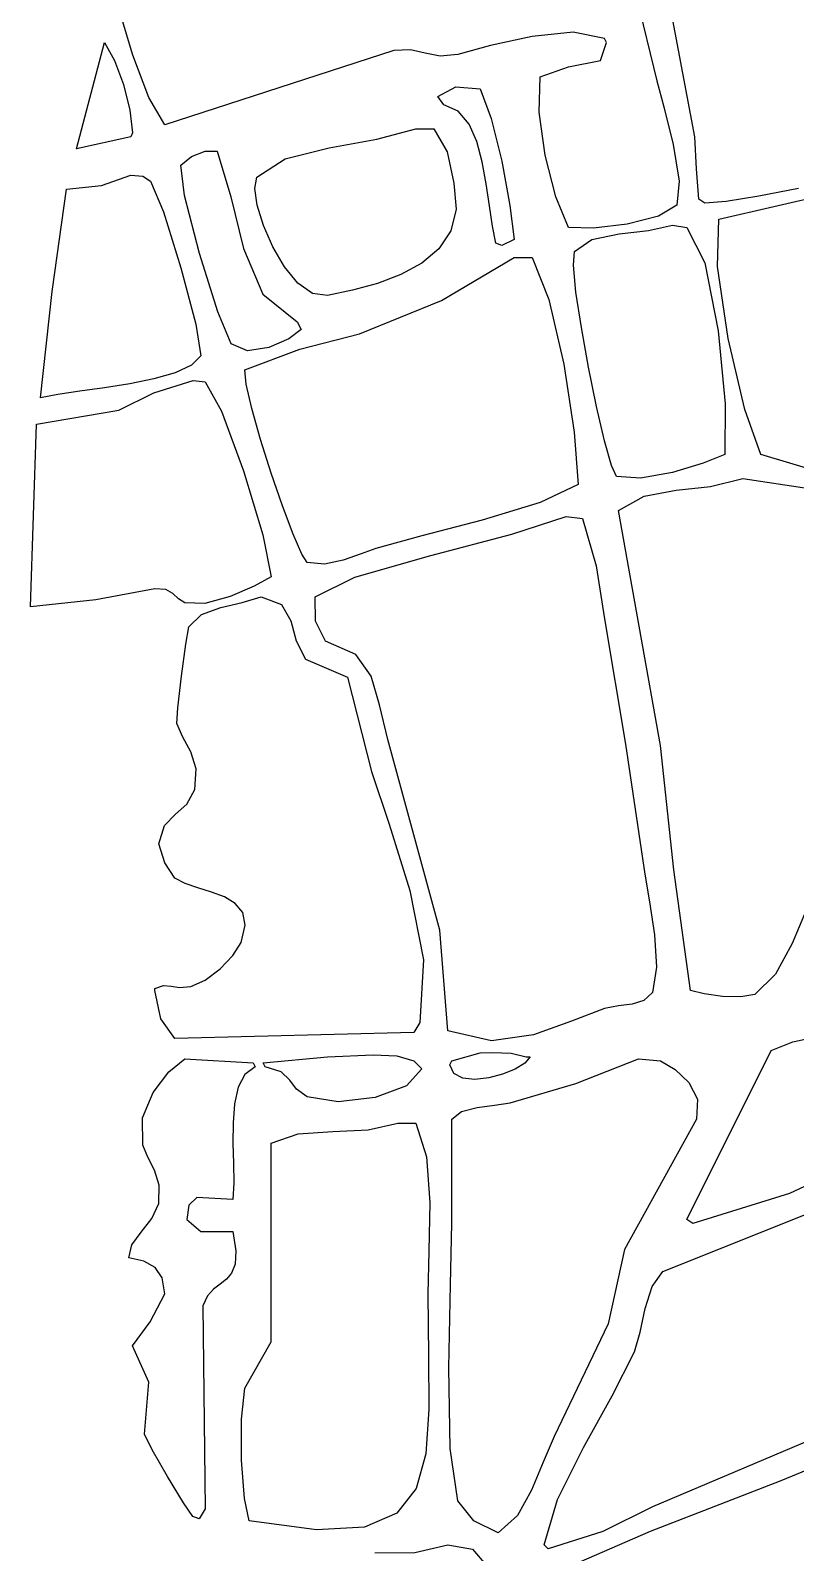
# Model space of a CAD drawing. Extents: x 0 to 12.1, y 0 to 10.7.
# Drawn here: x 1.786 to 2.803, y 3.21 to 5.231 of the extents above; entities that cross this region are included whole.
import ezdxf

# ---------------------------------------------------------------- set-up
doc = ezdxf.new("R2010")
doc.units = 0
doc.layers.get('0').update_dxf_attribs({"linetype": 'CONTINUOUS'})

msp = doc.modelspace()

# ---------------------------------------------------------------- linework, layer by layer
at = {"color": 0}
for p, q in [((2.59056, 5.27875), (2.61806, 5.16456)), ((1.92236, 5.19829), (1.90457, 5.25743)), ((2.66872, 5.0899), (2.63687, 5.25917)), ((1.84722, 5.07394), (1.88471, 5.21528)), ((1.88471, 5.21528), (1.89794, 5.19114)), ((2.45258, 5.22342), (2.39725, 5.21121)), ((2.50726, 5.22889), (2.45258, 5.22342)), ((2.54861, 5.22049), (2.50726, 5.22889)), ((2.5434, 5.19129), (2.55138, 5.21528)), ((2.55138, 5.21528), (2.54861, 5.22049)), ((1.94331, 5.14231), (1.92236, 5.19829)), ((2.26878, 5.20449), (1.96457, 5.1059)), ((2.29096, 5.20535), (2.26878, 5.20449)), ((2.31054, 5.2009), (2.29096, 5.20535)), ((2.33051, 5.197), (2.31054, 5.2009)), ((2.35385, 5.19928), (2.33051, 5.197)), ((2.39725, 5.21121), (2.35385, 5.19928)), ((1.89794, 5.19114), (1.90961, 5.15935)), ((2.46322, 5.16976), (2.50097, 5.18283)), ((2.50097, 5.18283), (2.5434, 5.19129)), ((1.90961, 5.15935), (1.91812, 5.12549)), ((2.32742, 5.14339), (2.3514, 5.15657)), ((2.3514, 5.15657), (2.38336, 5.15381)), ((2.38336, 5.15381), (2.39833, 5.11436)), ((2.46181, 5.12289), (2.46322, 5.16976)), ((2.61806, 5.16456), (2.62744, 5.12967)), ((1.96457, 5.1059), (1.94331, 5.14231)), ((2.33539, 5.13265), (2.32742, 5.14339)), ((1.91812, 5.12549), (1.92188, 5.09511)), ((2.35449, 5.12392), (2.33539, 5.13265)), ((2.36876, 5.10693), (2.35449, 5.12392)), ((2.39833, 5.11436), (2.41233, 5.05757)), ((2.46989, 5.06543), (2.46181, 5.12289)), ((2.62744, 5.12967), (2.63986, 5.07986)), ((1.92188, 5.09511), (1.91943, 5.0899)), ((2.24642, 5.08675), (2.2979, 5.10069)), ((2.2979, 5.10069), (2.32189, 5.10069)), ((2.32189, 5.10069), (2.33996, 5.07004)), ((2.37907, 5.08388), (2.36876, 5.10693)), ((1.91943, 5.0899), (1.84722, 5.07394)), ((2.12457, 5.06087), (2.18317, 5.07553)), ((2.18317, 5.07553), (2.24642, 5.08675)), ((2.38644, 5.05675), (2.37907, 5.08388)), ((2.63986, 5.07986), (2.64806, 5.03114)), ((2.6709, 5.04769), (2.66872, 5.0899)), ((1.98611, 5.0524), (2.00028, 5.06369)), ((2.00028, 5.06369), (2.01807, 5.07118)), ((2.01807, 5.07118), (2.03401, 5.07118)), ((2.03401, 5.07118), (2.05231, 5.01053)), ((2.08712, 5.03646), (2.12457, 5.06087)), ((2.33996, 5.07004), (2.34864, 5.02849)), ((2.39171, 5.02756), (2.38644, 5.05675)), ((2.41233, 5.05757), (2.42318, 4.99892)), ((2.484, 5.01014), (2.46989, 5.06543)), ((1.88043, 5.02544), (1.91943, 5.03922)), ((1.91943, 5.03922), (1.93528, 5.03771)), ((1.93528, 5.03771), (1.94586, 5.03125)), ((1.99078, 5.01199), (1.98611, 5.0524)), ((2.08425, 5.0216), (2.08712, 5.03646)), ((2.67393, 5.00726), (2.6709, 5.04769)), ((2.70068, 4.98053), (2.99929, 5.04997)), ((1.81489, 4.88482), (1.83404, 5.02046)), ((1.83404, 5.02046), (1.88043, 5.02544)), ((1.94586, 5.03125), (1.96272, 4.99044)), ((2.08746, 4.99914), (2.08425, 5.0216)), ((2.34864, 5.02849), (2.35172, 4.99392)), ((2.39589, 4.99849), (2.39171, 5.02756)), ((2.64806, 5.03114), (2.64481, 4.99929)), ((2.80658, 5.02126), (2.75364, 5.01101)), ((2.01079, 4.93522), (1.99078, 5.01199)), ((2.05231, 5.01053), (2.06901, 4.94189)), ((2.09565, 4.97222), (2.08746, 4.99914)), ((2.35172, 4.99392), (2.34457, 4.96511)), ((2.39985, 4.97146), (2.39589, 4.99849)), ((2.42318, 4.99892), (2.42882, 4.95383)), ((2.50071, 4.96978), (2.484, 5.01014)), ((2.64481, 4.99929), (2.62033, 4.98449)), ((2.68197, 5.00174), (2.67393, 5.00726)), ((2.71024, 5.00412), (2.68197, 5.00174)), ((2.75364, 5.01101), (2.71024, 5.00412)), ((1.96272, 4.99044), (1.986, 4.91618)), ((2.10801, 4.94396), (2.09565, 4.97222)), ((2.57878, 4.9739), (2.53424, 4.96869)), ((2.62033, 4.98449), (2.57878, 4.9739)), ((2.60721, 4.96556), (2.63921, 4.97254)), ((2.63921, 4.97254), (2.65799, 4.96978)), ((2.69889, 4.91786), (2.70068, 4.98053)), ((2.34457, 4.96511), (2.32883, 4.94146)), ((2.40451, 4.94862), (2.39985, 4.97146)), ((2.42882, 4.95383), (2.41249, 4.94581)), ((2.53424, 4.96869), (2.50071, 4.96978)), ((2.50868, 4.93782), (2.5319, 4.95356)), ((2.5319, 4.95356), (2.56808, 4.96099)), ((2.56808, 4.96099), (2.60721, 4.96556)), ((2.65799, 4.96978), (2.68218, 4.92253)), ((2.0351, 4.85775), (2.01079, 4.93522)), ((2.06901, 4.94189), (2.09489, 4.88118)), ((2.12364, 4.91743), (2.10801, 4.94396)), ((2.32883, 4.94146), (2.30621, 4.92242)), ((2.41249, 4.94581), (2.40451, 4.94862)), ((2.50738, 4.9196), (2.50868, 4.93782)), ((1.986, 4.91618), (2.00586, 4.84142)), ((2.14154, 4.89578), (2.12364, 4.91743)), ((2.30621, 4.92242), (2.27838, 4.90728)), ((2.33231, 4.87283), (2.42882, 4.92985)), ((2.42882, 4.92985), (2.45281, 4.92985)), ((2.45281, 4.92985), (2.47483, 4.87381)), ((2.51085, 4.8839), (2.50738, 4.9196)), ((2.68218, 4.92253), (2.69965, 4.83231)), ((2.71311, 4.82226), (2.69889, 4.91786)), ((2.16081, 4.882), (2.14154, 4.89578)), ((2.24701, 4.8954), (2.21382, 4.88628)), ((2.27838, 4.90728), (2.24701, 4.8954)), ((1.79932, 4.74338), (1.81489, 4.88482)), ((2.09489, 4.88118), (2.14063, 4.84446)), ((2.18056, 4.87918), (2.16081, 4.882)), ((2.21382, 4.88628), (2.18056, 4.87918)), ((2.22325, 4.82844), (2.33231, 4.87283)), ((2.47483, 4.87381), (2.49451, 4.78819)), ((2.51801, 4.83675), (2.51085, 4.8839)), ((2.05279, 4.81526), (2.0351, 4.85775)), ((2.00586, 4.84142), (2.01247, 4.79932)), ((2.14583, 4.83404), (2.12961, 4.82183)), ((2.14063, 4.84446), (2.14583, 4.83404)), ((2.52746, 4.78413), (2.51801, 4.83675)), ((2.69965, 4.83231), (2.70899, 4.73551)), ((2.07437, 4.80572), (2.05279, 4.81526)), ((2.10292, 4.81011), (2.07437, 4.80572)), ((2.12961, 4.82183), (2.10292, 4.81011)), ((2.14421, 4.80794), (2.22325, 4.82844)), ((2.73508, 4.72781), (2.71311, 4.82226)), ((2.01247, 4.79932), (2, 4.78674)), ((2.07118, 4.78054), (2.14421, 4.80794)), ((1.9784, 4.77664), (1.95025, 4.76856)), ((2, 4.78674), (1.9784, 4.77664)), ((2.07264, 4.76161), (2.07118, 4.78054)), ((2.49451, 4.78819), (2.50857, 4.69808)), ((2.53808, 4.7321), (2.52746, 4.78413)), ((1.85161, 4.75222), (1.82243, 4.74789)), ((1.88439, 4.75678), (1.85161, 4.75222)), ((1.91808, 4.7621), (1.88439, 4.75678)), ((1.90349, 4.72706), (1.95019, 4.75022)), ((1.95025, 4.76856), (1.91808, 4.7621)), ((1.95019, 4.75022), (2.00244, 4.76633)), ((2.00244, 4.76633), (2.01807, 4.7646)), ((2.01807, 4.7646), (2.03999, 4.72575)), ((2.08008, 4.72922), (2.07264, 4.76161)), ((1.82243, 4.74789), (1.79932, 4.74338)), ((2.09179, 4.68821), (2.08008, 4.72922)), ((2.54861, 4.68658), (2.53808, 4.7321)), ((2.70899, 4.73551), (2.70865, 4.6684)), ((1.79411, 4.70865), (1.90349, 4.72706)), ((2.03999, 4.72575), (2.06933, 4.64649)), ((2.75663, 4.6684), (2.73508, 4.72781)), ((1.78614, 4.46599), (1.79411, 4.70865)), ((2.50857, 4.69808), (2.51389, 4.62847)), ((2.10607, 4.6435), (2.09179, 4.68821)), ((2.55783, 4.65364), (2.54861, 4.68658)), ((2.56456, 4.63921), (2.55783, 4.65364)), ((2.67979, 4.65668), (2.63889, 4.64421)), ((2.70865, 4.6684), (2.67979, 4.65668)), ((2.97538, 4.60172), (2.75663, 4.6684)), ((2.06933, 4.64649), (2.095, 4.56168)), ((2.1211, 4.59993), (2.10607, 4.6435)), ((2.51389, 4.62847), (2.46322, 4.60449)), ((2.59679, 4.63661), (2.56456, 4.63921)), ((2.63889, 4.64421), (2.59679, 4.63661)), ((2.68951, 4.62576), (2.73264, 4.63644)), ((2.73264, 4.63644), (2.82053, 4.62299)), ((2.56739, 4.59375), (2.60129, 4.61279)), ((2.60129, 4.61279), (2.64387, 4.62067)), ((2.64387, 4.62067), (2.68951, 4.62576)), ((2.13519, 4.56239), (2.1211, 4.59993)), ((2.46322, 4.60449), (2.38639, 4.58111)), ((2.62326, 4.28196), (2.56739, 4.59375)), ((2.38639, 4.58111), (2.30599, 4.56011)), ((2.42578, 4.56222), (2.49794, 4.58578)), ((2.49794, 4.58578), (2.51942, 4.58333)), ((2.51942, 4.58333), (2.5376, 4.52024)), ((2.095, 4.56168), (2.1059, 4.50592)), ((2.14669, 4.53569), (2.13519, 4.56239)), ((2.30599, 4.56011), (2.24479, 4.5434)), ((2.31814, 4.53407), (2.42578, 4.56222)), ((2.15381, 4.52463), (2.14669, 4.53569)), ((2.20167, 4.52783), (2.17671, 4.52251)), ((2.22547, 4.53629), (2.20167, 4.52783)), ((2.21712, 4.50515), (2.31814, 4.53407)), ((2.24479, 4.5434), (2.22547, 4.53629)), ((2.17671, 4.52251), (2.15381, 4.52463)), ((2.5376, 4.52024), (2.54861, 4.44997)), ((1.95139, 4.4899), (1.87315, 4.4751)), ((1.96582, 4.48904), (1.95139, 4.4899)), ((1.97526, 4.48356), (1.96582, 4.48904)), ((2.08339, 4.49354), (2.05138, 4.47987)), ((2.1059, 4.50592), (2.08339, 4.49354)), ((2.16461, 4.47917), (2.21712, 4.50515)), ((1.87315, 4.4751), (1.78614, 4.46599)), ((1.98275, 4.47667), (1.97526, 4.48356)), ((1.99132, 4.47119), (1.98275, 4.47667)), ((2.01796, 4.4706), (1.99132, 4.47119)), ((2.05138, 4.47987), (2.01796, 4.4706)), ((2.03896, 4.465), (2.06743, 4.47151)), ((2.06743, 4.47151), (2.09272, 4.47917)), ((2.09272, 4.47917), (2.11985, 4.46907)), ((2.11985, 4.46907), (2.13189, 4.44721)), ((2.16493, 4.447), (2.16461, 4.47917)), ((1.99653, 4.43924), (2.01324, 4.45557)), ((2.01324, 4.45557), (2.03896, 4.465)), ((2.13189, 4.44721), (2.13906, 4.42063)), ((2.17811, 4.42046), (2.16493, 4.447)), ((2.54861, 4.44997), (2.57667, 4.28375)), ((1.99262, 4.4165), (1.99653, 4.43924)), ((1.98697, 4.37386), (1.99262, 4.4165)), ((2.13906, 4.42063), (2.15136, 4.39654)), ((2.21838, 4.40278), (2.17811, 4.42046)), ((2.15136, 4.39654), (2.20731, 4.37256)), ((2.23893, 4.37392), (2.21838, 4.40278)), ((1.9821, 4.33187), (1.98697, 4.37386)), ((2.20731, 4.37256), (2.23926, 4.24724)), ((2.24968, 4.33572), (2.23893, 4.37392)), ((1.98058, 4.31108), (1.9821, 4.33187)), ((2.26074, 4.28993), (2.24968, 4.33572)), ((1.98867, 4.29269), (1.98058, 4.31108)), ((1.99903, 4.27328), (1.98867, 4.29269)), ((2.32986, 4.03646), (2.26074, 4.28993)), ((2.00618, 4.25082), (1.99903, 4.27328)), ((2.57667, 4.28375), (2.60211, 4.11111)), ((2.6409, 4.11692), (2.62326, 4.28196)), ((2.0045, 4.22325), (2.00618, 4.25082)), ((2.23926, 4.24724), (2.26269, 4.17725)), ((1.97868, 4.19081), (1.99392, 4.2041)), ((1.99392, 4.2041), (2.0045, 4.22325)), ((1.96436, 4.17578), (1.97868, 4.19081)), ((1.9566, 4.15136), (1.96436, 4.17578)), ((2.26269, 4.17725), (2.29031, 4.08942)), ((1.96474, 4.12586), (1.9566, 4.15136)), ((1.97814, 4.1059), (1.96474, 4.12586)), ((1.99169, 4.09847), (1.97814, 4.1059)), ((2.60211, 4.11111), (2.60867, 4.07433)), ((2.66319, 3.9566), (2.6409, 4.11692)), ((2.00846, 4.09267), (1.99169, 4.09847)), ((2.02653, 4.08718), (2.00846, 4.09267)), ((2.04378, 4.08083), (2.02653, 4.08718)), ((2.29031, 4.08942), (2.30849, 3.99713)), ((2.05832, 4.07226), (2.04378, 4.08083)), ((2.06819, 4.06022), (2.05832, 4.07226)), ((2.60867, 4.07433), (2.61529, 4.03043)), ((2.81651, 4.06332), (2.79796, 4.01888)), ((2.06597, 4.02046), (2.0714, 4.0434)), ((2.0714, 4.0434), (2.06819, 4.06022)), ((2.3406, 3.9031), (2.32986, 4.03646)), ((2.61529, 4.03043), (2.61789, 3.98757)), ((2.03803, 3.98525), (2.05507, 4.00319)), ((2.05507, 4.00319), (2.06597, 4.02046)), ((2.79796, 4.01888), (2.77604, 3.97803)), ((2.01828, 3.97026), (2.03803, 3.98525)), ((2.30849, 3.99713), (2.3035, 3.9139)), ((2.61789, 3.98757), (2.61253, 3.95383)), ((1.95139, 3.95936), (1.96306, 3.963)), ((1.96306, 3.963), (1.97299, 3.96213)), ((1.97299, 3.96213), (1.9841, 3.96044)), ((1.9841, 3.96044), (1.99929, 3.96181)), ((1.99929, 3.96181), (2.01828, 3.97026)), ((2.77604, 3.97803), (2.74858, 3.95139)), ((1.95139, 3.9566), (1.95139, 3.95936)), ((1.95942, 3.91906), (1.95139, 3.9566)), ((2.60092, 3.94308), (2.58529, 3.93847)), ((2.61253, 3.95383), (2.60092, 3.94308)), ((2.68121, 3.95221), (2.66319, 3.9566)), ((2.70529, 3.94878), (2.68121, 3.95221)), ((2.72965, 3.94803), (2.70529, 3.94878)), ((2.74858, 3.95139), (2.72965, 3.94803)), ((2.54861, 3.93261), (2.50493, 3.91601)), ((2.56733, 3.93631), (2.54861, 3.93261)), ((2.58529, 3.93847), (2.56733, 3.93631)), ((1.97814, 3.89268), (1.95942, 3.91906)), ((2.29546, 3.90067), (1.97814, 3.89268)), ((2.3035, 3.9139), (2.29546, 3.90067)), ((2.39871, 3.8896), (2.3406, 3.9031)), ((2.50493, 3.91601), (2.45426, 3.89779)), ((2.45426, 3.89779), (2.39871, 3.8896)), ((2.77013, 3.87674), (2.79904, 3.88861)), ((2.79904, 3.88861), (2.83778, 3.89675)), ((1.97, 3.84842), (1.99132, 3.86594)), ((1.99132, 3.86594), (2.08192, 3.8604)), ((2.08192, 3.8604), (2.08475, 3.85519)), ((2.09549, 3.8604), (2.18056, 3.86838)), ((2.09793, 3.85519), (2.09549, 3.8604)), ((2.18056, 3.86838), (2.24164, 3.87115)), ((2.24164, 3.87115), (2.27274, 3.86979)), ((2.27274, 3.86979), (2.29546, 3.86317)), ((2.29546, 3.86317), (2.30587, 3.85243)), ((2.34343, 3.85796), (2.34581, 3.86317)), ((2.34581, 3.86317), (2.38336, 3.87397)), ((2.38336, 3.87397), (2.40001, 3.87429)), ((2.40001, 3.87429), (2.42492, 3.87349)), ((2.42492, 3.87349), (2.44476, 3.86838)), ((2.44299, 3.86014), (2.43012, 3.85215)), ((2.44997, 3.86838), (2.44299, 3.86014)), ((2.44476, 3.86838), (2.44997, 3.86838)), ((2.51074, 3.83306), (2.59407, 3.86594)), ((2.59407, 3.86594), (2.62326, 3.86317)), ((2.62326, 3.86317), (2.64242, 3.85183)), ((2.65799, 3.6524), (2.77013, 3.87674)), ((1.949, 3.8209), (1.97, 3.84842)), ((2.07101, 3.84506), (2.06222, 3.82818)), ((2.08475, 3.85519), (2.07101, 3.84506)), ((2.11942, 3.84868), (2.09793, 3.85519)), ((2.13081, 3.83762), (2.11942, 3.84868)), ((2.30587, 3.85243), (2.28569, 3.82986)), ((2.34879, 3.84636), (2.34343, 3.85796)), ((2.36051, 3.84011), (2.34879, 3.84636)), ((2.37657, 3.83843), (2.36051, 3.84011)), ((2.39492, 3.8405), (2.37657, 3.83843)), ((2.41342, 3.84532), (2.39492, 3.8405)), ((2.43012, 3.85215), (2.41342, 3.84532)), ((2.64242, 3.85183), (2.66069, 3.83458)), ((1.93517, 3.78728), (1.949, 3.8209)), ((2.06222, 3.82818), (2.0574, 3.80626)), ((2.13971, 3.82536), (2.13081, 3.83762)), ((2.15381, 3.81526), (2.13971, 3.82536)), ((2.28569, 3.82986), (2.24397, 3.81451)), ((2.42329, 3.80729), (2.51074, 3.83306)), ((2.66069, 3.83458), (2.67225, 3.81222)), ((2.0574, 3.80626), (2.05539, 3.78093)), ((2.19515, 3.80881), (2.15381, 3.81526)), ((2.24397, 3.81451), (2.19515, 3.80881)), ((2.35894, 3.796), (2.37961, 3.80132)), ((2.37961, 3.80132), (2.40272, 3.80431)), ((2.40272, 3.80431), (2.42329, 3.80729)), ((2.67225, 3.81222), (2.67117, 3.78575)), ((1.93544, 3.75136), (1.93517, 3.78728)), ((2.05539, 3.78093), (2.05524, 3.7539)), ((2.23465, 3.77175), (2.27399, 3.78054)), ((2.27399, 3.78054), (2.2979, 3.78054)), ((2.2979, 3.78054), (2.31233, 3.73562)), ((2.34581, 3.78575), (2.35894, 3.796)), ((2.34581, 3.64719), (2.34581, 3.78575)), ((2.67117, 3.78575), (2.57536, 3.61247)), ((2.1059, 3.75379), (2.14199, 3.76617)), ((2.14199, 3.76617), (2.18782, 3.76953)), ((2.18782, 3.76953), (2.23465, 3.77175)), ((1.94211, 3.73525), (1.93544, 3.75136)), ((2.05524, 3.7539), (2.05583, 3.72683)), ((2.1059, 3.4899), (2.1059, 3.75379)), ((2.9139, 3.74338), (2.79438, 3.68696)), ((1.95085, 3.71804), (1.94211, 3.73525)), ((2.05583, 3.72683), (2.05615, 3.70139)), ((2.31233, 3.73562), (2.31651, 3.67503)), ((2.62603, 3.58333), (2.98611, 3.72706)), ((1.95708, 3.69814), (1.95085, 3.71804)), ((2.05615, 3.70139), (2.05524, 3.67914)), ((1.9566, 3.67393), (1.95708, 3.69814)), ((2.00726, 3.68192), (1.99653, 3.67133)), ((2.05524, 3.67914), (2.00726, 3.68192)), ((2.79438, 3.68696), (2.66596, 3.64719)), ((1.94749, 3.65364), (1.9566, 3.67393)), ((1.99653, 3.67133), (1.99408, 3.6524)), ((2.31651, 3.67503), (2.31538, 3.61057)), ((1.93343, 3.63585), (1.94749, 3.65364)), ((1.99408, 3.6524), (2.01247, 3.63644)), ((2.34407, 3.5664), (2.34581, 3.64719)), ((2.66596, 3.64719), (2.65799, 3.6524)), ((1.91667, 3.60172), (1.92096, 3.61908)), ((1.92096, 3.61908), (1.93343, 3.63585)), ((2.01247, 3.63644), (2.05524, 3.63644)), ((2.05524, 3.63644), (2.05892, 3.611)), ((1.93679, 3.59711), (1.91667, 3.60172)), ((2.05892, 3.611), (2.05794, 3.59332)), ((2.31538, 3.61057), (2.31392, 3.55382)), ((2.57536, 3.61247), (2.55382, 3.51389)), ((1.95171, 3.58886), (1.93679, 3.59711)), ((1.96104, 3.57508), (1.95171, 3.58886)), ((2.05344, 3.58132), (2.0465, 3.57314)), ((2.05794, 3.59332), (2.05344, 3.58132)), ((2.61193, 3.56353), (2.62603, 3.58333)), ((1.96457, 3.55382), (1.96104, 3.57508)), ((2.0294, 3.55994), (2.02143, 3.551)), ((2.03808, 3.56668), (2.0294, 3.55994)), ((2.0465, 3.57314), (2.03808, 3.56668)), ((2.34185, 3.45546), (2.34407, 3.5664)), ((2.60286, 3.53429), (2.61193, 3.56353)), ((1.94542, 3.51682), (1.96457, 3.55382)), ((2.02143, 3.551), (2.01531, 3.53782)), ((2.01531, 3.53782), (2.01807, 3.26839)), ((2.31392, 3.55382), (2.315, 3.47157)), ((1.92188, 3.48469), (1.94542, 3.51682)), ((2.59603, 3.50288), (2.60286, 3.53429)), ((2.55382, 3.51389), (2.48193, 3.36458)), ((2.58854, 3.47672), (2.59603, 3.50288)), ((1.94342, 3.43647), (1.92188, 3.48469)), ((2.07118, 3.42844), (2.1059, 3.4899)), ((2.55892, 3.41818), (2.58854, 3.47672)), ((2.315, 3.47157), (2.31554, 3.40061)), ((1.93782, 3.36735), (1.94342, 3.43647)), ((2.34353, 3.34831), (2.34185, 3.45546)), ((2.78331, 3.30587), (3.14079, 3.45313)), ((2.06651, 3.38753), (2.07118, 3.42844)), ((2.52067, 3.34983), (2.55892, 3.41818)), ((2.31554, 3.40061), (2.31147, 3.34158)), ((2.95383, 3.41525), (2.61253, 3.27115)), ((2.06668, 3.33279), (2.06651, 3.38753)), ((1.94803, 3.34674), (1.93782, 3.36735)), ((2.48193, 3.36458), (2.46729, 3.33046)), ((1.96838, 3.31114), (1.94803, 3.34674)), ((2.31147, 3.34158), (2.29856, 3.29531)), ((2.35385, 3.27914), (2.34353, 3.34831)), ((2.48639, 3.28093), (2.52067, 3.34983)), ((2.07053, 3.2819), (2.06668, 3.33279)), ((2.46729, 3.33046), (2.45199, 3.29303)), ((1.98947, 3.27636), (1.96838, 3.31114)), ((2.29856, 3.29531), (2.27279, 3.26253)), ((2.71056, 3.27746), (2.78331, 3.30587)), ((2.00206, 3.25797), (1.98947, 3.27636)), ((2.07671, 3.25244), (2.07053, 3.2819)), ((2.37511, 3.25256), (2.35385, 3.27914)), ((2.45199, 3.29303), (2.433, 3.25939)), ((2.46875, 3.22049), (2.48639, 3.28093)), ((2.60981, 3.23861), (2.71056, 3.27746)), ((2.0101, 3.25521), (2.00206, 3.25797)), ((2.01807, 3.26839), (2.0101, 3.25521)), ((2.27279, 3.26253), (2.22993, 3.24392)), ((2.433, 3.25939), (2.40728, 3.23643)), ((2.61253, 3.27115), (2.54639, 3.23833)), ((2.16596, 3.24035), (2.07671, 3.25244)), ((2.22993, 3.24392), (2.16596, 3.24035)), ((2.40728, 3.23643), (2.37511, 3.25256)), ((2.54639, 3.23833), (2.47396, 3.21528)), ((2.51519, 3.19743), (2.60981, 3.23861)), ((2.2966, 3.2105), (2.3406, 3.22049)), ((2.3406, 3.22049), (2.37321, 3.21457)), ((2.37321, 3.21457), (2.39133, 3.19374)), ((2.47396, 3.21528), (2.46875, 3.22049)), ((2.2436, 3.20985), (2.2966, 3.2105))]:
    msp.add_line(p, q, dxfattribs=at)

doc.saveas('drawing.dxf')
